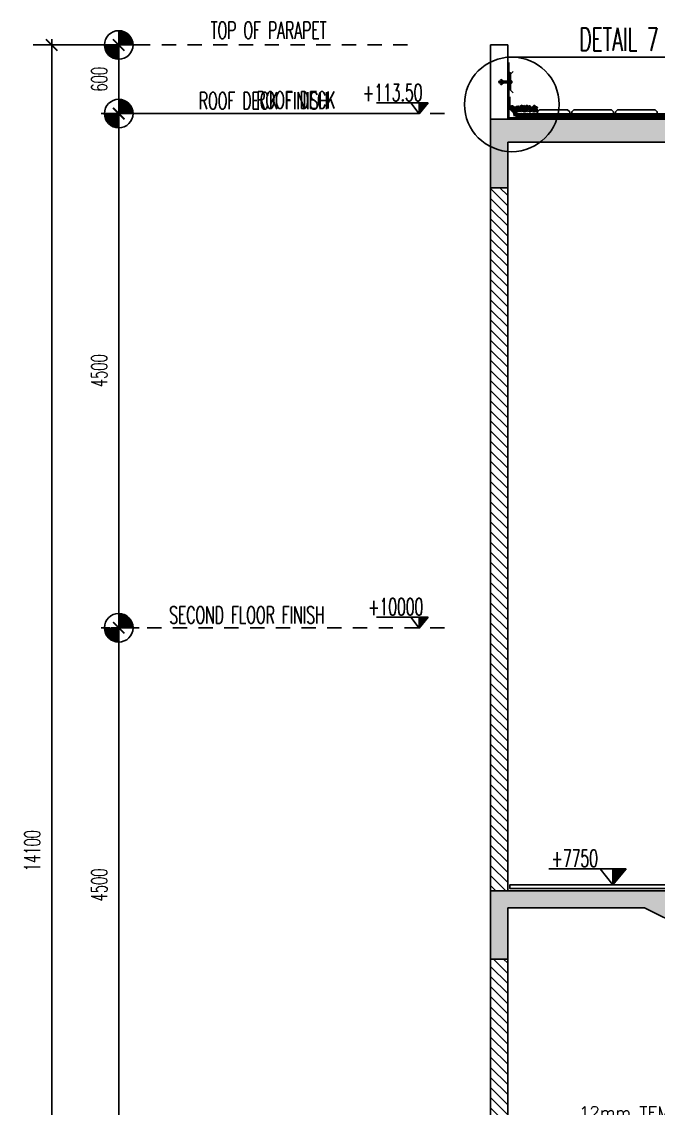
# Model space of a CAD drawing. Extents: x 418021.3 to 418070.1, y 43443.2 to 43479.4.
# Drawn here: x 418057.15 to 418062.72, y 43464.73 to 43474.24 of the extents above; entities that cross this region are included whole.
import ezdxf

# ---------------------------------------------------------------- set-up
doc = ezdxf.new("R2010")
doc.units = 0
doc.header["$MEASUREMENT"] = 0
doc.header["$PDMODE"] = 3
doc.header["$PDSIZE"] = 0.1
doc.linetypes.add('HIDDEN', pattern=[0.375, 0.25, -0.125])
doc.linetypes.add('HIDDEN2', pattern=[0.1875, 0.125, -0.0625])
doc.layers.get('0').update_dxf_attribs({"linetype": 'CONTINUOUS'})
doc.layers.get('DEFPOINTS').update_dxf_attribs({"linetype": 'CONTINUOUS'})
for name, color, linetype in [('DIM', 4, 'CONTINUOUS'), ('DIM-OUT', 4, 'CONTINUOUS'), ('EL-LEVS', 4, 'CONTINUOUS'), ('ELEV-LEV', 3, 'CONTINUOUS'), ('Hatch', 11, 'CONTINUOUS'), ('Plaster', 7, 'CONTINUOUS'), ('RC', 3, 'CONTINUOUS'), ('Step', 3, 'CONTINUOUS'), ('TEXT', 4, 'CONTINUOUS'), ('TXT', 2, 'CONTINUOUS'), ('TXT1', 2, 'CONTINUOUS'), ('WALL', 6, 'CONTINUOUS')]:
    doc.layers.add(name, color=color, linetype=linetype)
doc.styles.add('ROMANS', font='ROMANS.shx', dxfattribs={"width": 0.6})
doc.linetypes.add('BATTING', pattern='A,0.0001,-0.1,[134,ltypeshp.shx,S=0.1,R=0,X=-0.1,Y=0],-0.2,[134,ltypeshp.shx,S=0.1,R=180,X=0.1,Y=0],-0.1', length=0.4001)
doc.dimstyles.new('STANDARD in', dxfattribs={"dimtxt": 0.14, "dimasz": 0.1, "dimexe": 0.07, "dimexo": 0.05, "dimgap": 0.1, "dimtad": 1, "dimdec": 0, "dimlfac": 1000, "dimzin": 0, "dimdsep": 46, "dimtxsty": 'ROMANS', "dimblk": 'ARCHTICK', "dimcen": 0.05, "dimdle": 0.05, "dimclrd": 4, "dimclre": 4, "dimclrt": 2, "dimadec": 0, "dimazin": 0, "dimtfac": 1, "dimtdec": 0, "dimtmove": 2, "dimatfit": 3, "dimfxl": 0, "dimtolj": 1, "dimtzin": 0, "dimarcsym": 0})
pattern_1 = [(130, (836095.56568, 0), (-0.21517805478, -0.018825640495), [0.0225, -0.2475]), (185, (836095.56568, 0), (0.04162540008, 0.22565764011), [0.018, -0.198]), (79.5486, (836095.54775, -0.00157), (-0.17355281451, 0.20683186262), [0.019122057, -0.2103426336]), (133.8158, (836095.56568, 0.06), (-0.32017231459, -0.0496557043), [0.03375, -0.37125]), (83.3644, (836095.539, 0.05586), (-0.28039881166, 0.29223536127), [0.0286830864, -0.3155139]), (188.8158, (836095.56568, 0.06), (-0.28039858354, 0.29223558028), [0.027, -0.297]), (159, (836095.53568, 0.045), (-0.179072115636, -0.1207856672), [0.0225, -0.2475]), (214, (836095.53568, 0.045), (-0.07299459958, 0.21754501351), [0.018, -0.198]), (108.5486, (836095.52075, 0.03493), (-0.25206678857, 0.09675914901), [0.019122057, -0.2103426336]), (142.5, (836095.56568, 0), (-0.003647956595, 0.09986815615), [0, -0.1956, 0, -0.201, 0, -0.19875]), (172.5, (836095.56568, 0), (-0.078920861233, 0.118323513565), [0, -0.1146, 0, -0.1911, 0, -0.07575]), (212.5, (836095.63258, 0), (-0.160146730852, -0.00676646152), [0, -0.075, 0, -0.234, 0, -0.3105]), (222.5, (836095.66258, 0), (-0.174955850803, 0.0300314947), [0, -0.0975, 0, -0.1554, 0, -0.2205])]
pattern_2 = [(135, (836095.565677, 0), (0.044194173824, 0.044194173824), [])]

# ---------------------------------------------------------------- blocks, each defined once
blk = doc.blocks.new('_ARCHTICK')
at = {"color": 0, "linetype": 'ByBlock', "const_width": 0.15}
blk.add_lwpolyline([(-0.5, -0.5), (0.5, 0.5)], dxfattribs=at)
blk = doc.blocks.new('*D143')
at = {"layer": 'DEFPOINTS', "color": 0}
for p in [(418058.003, 43468.9338), (418058.2318, 43468.9338), (418058.2318, 43464.4338)]:
    blk.add_point(p, dxfattribs=at)
at = {"layer": 'DIM-OUT', "color": 4, "lineweight": -2}
for p, q in [((418058.1818, 43468.9338), (418057.933, 43468.9338)), ((418058.003, 43464.3838), (418058.003, 43468.9838)), ((418058.1818, 43464.4338), (418057.933, 43464.4338))]:
    blk.add_line(p, q, dxfattribs=at)
at = {"layer": 'DIM-OUT', "color": 4, "lineweight": -2, "xscale": 0.1, "yscale": 0.1, "zscale": 0.1}
for p, rotation in [((418058.003, 43468.9338), 90), ((418058.003, 43464.4338), 270)]:
    blk.add_blockref('_ARCHTICK', p, dxfattribs=dict(at, rotation=rotation))
at = {"layer": 'DIM-OUT', "color": 2, "insert": (418057.833, 43466.6838), "char_height": 0.14, "attachment_point": 5, "rotation": 90, "style": 'ROMANS'}
blk.add_mtext('\\A1;4500', dxfattribs=at)
blk = doc.blocks.new('*D142')
at = {"layer": 'DEFPOINTS', "color": 0}
for p in [(418058.003, 43473.4338), (418058.2318, 43473.4338), (418058.2318, 43468.9338)]:
    blk.add_point(p, dxfattribs=at)
at = {"layer": 'DIM-OUT', "color": 4, "lineweight": -2}
for p, q in [((418058.003, 43468.8838), (418058.003, 43473.4838)), ((418058.1818, 43473.4338), (418057.933, 43473.4338)), ((418058.1818, 43468.9338), (418057.933, 43468.9338))]:
    blk.add_line(p, q, dxfattribs=at)
at = {"layer": 'DIM-OUT', "color": 4, "lineweight": -2, "xscale": 0.1, "yscale": 0.1, "zscale": 0.1}
for p, rotation in [((418058.003, 43473.4338), 90), ((418058.003, 43468.9338), 270)]:
    blk.add_blockref('_ARCHTICK', p, dxfattribs=dict(at, rotation=rotation))
at = {"layer": 'DIM-OUT', "color": 2, "insert": (418057.833, 43471.1838), "char_height": 0.14, "attachment_point": 5, "rotation": 90, "style": 'ROMANS'}
blk.add_mtext('\\A1;4500', dxfattribs=at)
blk = doc.blocks.new('*D141')
at = {"layer": 'DEFPOINTS', "color": 0}
for p in [(418058.1878, 43474.0338), (418057.4168, 43459.9338), (418058.1878, 43459.9338)]:
    blk.add_point(p, dxfattribs=at)
at = {"layer": 'DIM-OUT', "color": 4, "lineweight": -2}
for p, q in [((418058.1378, 43474.0338), (418057.3468, 43474.0338)), ((418057.4168, 43474.0838), (418057.4168, 43459.8838)), ((418058.1378, 43459.9338), (418057.3468, 43459.9338))]:
    blk.add_line(p, q, dxfattribs=at)
at = {"layer": 'DIM-OUT', "color": 4, "lineweight": -2, "xscale": 0.1, "yscale": 0.1, "zscale": 0.1}
for p, rotation in [((418057.4168, 43474.0338), 90), ((418057.4168, 43459.9338), 270)]:
    blk.add_blockref('_ARCHTICK', p, dxfattribs=dict(at, rotation=rotation))
at = {"layer": 'DIM-OUT', "color": 2, "insert": (418057.2468, 43466.9838), "char_height": 0.14, "attachment_point": 5, "rotation": 90, "style": 'ROMANS'}
blk.add_mtext('\\A1;14100', dxfattribs=at)
blk = doc.blocks.new('*D140')
at = {"layer": 'DEFPOINTS', "color": 0}
for p in [(418058.003, 43474.0338), (418058.2318, 43474.0338), (418058.2318, 43473.4338)]:
    blk.add_point(p, dxfattribs=at)
at = {"layer": 'DIM-OUT', "color": 4, "lineweight": -2}
for p, q in [((418058.1818, 43474.0338), (418057.933, 43474.0338)), ((418058.003, 43473.3838), (418058.003, 43474.0838)), ((418058.1818, 43473.4338), (418057.933, 43473.4338))]:
    blk.add_line(p, q, dxfattribs=at)
at = {"layer": 'DIM-OUT', "color": 4, "lineweight": -2, "xscale": 0.1, "yscale": 0.1, "zscale": 0.1}
for p, rotation in [((418058.003, 43474.0338), 90), ((418058.003, 43473.4338), 270)]:
    blk.add_blockref('_ARCHTICK', p, dxfattribs=dict(at, rotation=rotation))
at = {"layer": 'DIM-OUT', "color": 2, "insert": (418057.833, 43473.7338), "char_height": 0.14, "attachment_point": 5, "rotation": 90, "style": 'ROMANS'}
blk.add_mtext('\\A1;600', dxfattribs=at)
blk = doc.blocks.new('*X15')
at = {"color": 0}
for p, q in [((64.922, 92.304), (64.934, 92.317)), ((64.923, 92.288), (64.952, 92.317)), ((64.925, 92.273), (64.97, 92.317)), ((64.928, 92.258), (64.987, 92.317)), ((64.932, 92.244), (65.005, 92.317)), ((64.937, 92.231), (65.023, 92.317)), ((64.942, 92.218), (65.04, 92.317)), ((64.947, 92.206), (65.058, 92.317)), ((64.953, 92.195), (65.076, 92.317)), ((64.96, 92.184), (65.093, 92.317)), ((64.967, 92.173), (65.111, 92.317)), ((64.975, 92.163), (65.129, 92.317)), ((64.983, 92.153), (65.146, 92.317)), ((64.991, 92.144), (65.164, 92.317)), ((65, 92.135), (65.171, 92.307)), ((65.009, 92.127), (65.171, 92.289)), ((65.019, 92.119), (65.171, 92.271)), ((65.029, 92.111), (65.171, 92.254)), ((65.04, 92.104), (65.171, 92.236)), ((65.051, 92.098), (65.171, 92.218)), ((65.063, 92.092), (65.171, 92.201)), ((65.075, 92.086), (65.171, 92.183)), ((65.088, 92.081), (65.171, 92.165)), ((65.101, 92.077), (65.171, 92.148)), ((65.115, 92.073), (65.171, 92.13)), ((65.13, 92.071), (65.171, 92.112)), ((65.145, 92.068), (65.171, 92.094)), ((65.162, 92.067), (65.171, 92.077))]:
    blk.add_line(p, q, dxfattribs=at)
blk = doc.blocks.new('*X14')
at = {"color": 0}
for p, q in [((65.171, 92.554), (65.184, 92.567)), ((65.171, 92.536), (65.2, 92.565)), ((65.171, 92.519), (65.216, 92.563)), ((65.171, 92.501), (65.23, 92.56)), ((65.171, 92.483), (65.244, 92.556)), ((65.171, 92.466), (65.257, 92.552)), ((65.171, 92.448), (65.27, 92.547)), ((65.171, 92.43), (65.282, 92.541)), ((65.171, 92.413), (65.294, 92.535)), ((65.171, 92.395), (65.305, 92.528)), ((65.171, 92.377), (65.315, 92.521)), ((65.171, 92.36), (65.326, 92.514)), ((65.171, 92.342), (65.335, 92.506)), ((65.171, 92.324), (65.345, 92.497)), ((65.182, 92.317), (65.353, 92.489)), ((65.2, 92.317), (65.362, 92.479)), ((65.217, 92.317), (65.37, 92.469)), ((65.235, 92.317), (65.377, 92.459)), ((65.253, 92.317), (65.384, 92.449)), ((65.27, 92.317), (65.391, 92.437)), ((65.288, 92.317), (65.397, 92.426)), ((65.306, 92.317), (65.402, 92.414)), ((65.323, 92.317), (65.407, 92.401)), ((65.341, 92.317), (65.411, 92.387)), ((65.359, 92.317), (65.415, 92.373)), ((65.376, 92.317), (65.418, 92.359)), ((65.394, 92.317), (65.42, 92.343)), ((65.412, 92.317), (65.421, 92.327))]:
    blk.add_line(p, q, dxfattribs=at)
blk = doc.blocks.new('GRAVEL')
at = {"const_width": 0.0187}
for points in [[(0.003, 0.031, 1), (0.022, 0.031, 1)], [(0.151, 0.02, 1), (0.17, 0.02, 1)]]:
    blk.add_lwpolyline(points, format="xyb", close=True, dxfattribs=at)
for centre, radius in [((-0.099, 0.043), 0.0287), ((-0.051, 0.027), 0.0185)]:
    blk.add_circle(centre, radius)
for centre in [(0.126, -0.099), (-0.085, -0.201)]:
    blk.add_arc(centre, 0.185, 79.73376, 118.55998)
for points, start_tangent, end_tangent in [([(-0.171, -0.044), (-0.171, -0.019), (-0.052, -0.019), (-0.052, -0.053), (-0.171, -0.044)], (-0.79246, 0.609924), (-0.79246, 0.609924)), ([(-0.109, 0.084), (-0.109, 0.109), (0.01, 0.109), (0.01, 0.075), (-0.109, 0.084)], (-0.79246, 0.609924), (-0.79246, 0.609924)), ([(-0.027, 0.013), (-0.009, 0.013), (-0.009, -0.076), (-0.034, -0.076), (-0.027, 0.013)], (0.609924, 0.79246), (0.609924, 0.79246)), ([(0.041, 0.059), (0.041, 0.083), (0.16, 0.083), (0.16, 0.05), (0.041, 0.059)], (-0.79246, 0.609924), (-0.79246, 0.609924)), ([(0.041, -0.036), (0.041, -0.011), (0.16, -0.011), (0.16, -0.045), (0.041, -0.036)], (-0.79246, 0.609924), (-0.79246, 0.609924))]:
    blk.add_spline(points, degree=3, dxfattribs=dict(start_tangent=start_tangent, end_tangent=end_tangent))

msp = doc.modelspace()

# ---------------------------------------------------------------- hatches: boundary and pattern name
h = msp.add_hatch()
h.set_pattern_fill('ANSI31', color=256, scale=0.054688, style=0)
h.set_pattern_definition([(45, (418074.228647, 43476.210795), (-0.0048337378, 0.0048337378), [])])
edge = h.paths.add_edge_path()
edge.add_ellipse((418061.4199, 43473.7835), major_axis=(0, 0.0114), ratio=0.847127, start_angle=0, end_angle=360)
at = {"layer": 'ELEV-LEV', "linetype": 'Continuous'}
h = msp.add_hatch(dxfattribs=at)
h.set_pattern_fill('ANSI31', color=6, scale=0.0152, angle=450, style=0)
h.set_pattern_definition([(45, (418126.8573546, 43484.6901903), (0.001343502884, -0.001343502884), [])])
h.paths.add_polyline_path([(418060.7095, 43473.5264), (418060.6315, 43473.4322), (418060.6315, 43473.5264)])
h = msp.add_hatch(dxfattribs=at)
h.set_pattern_fill('ANSI31', color=6, scale=0.0152, angle=450, style=0)
h.set_pattern_definition([(45, (418126.8573546, 43480.1901903), (0.001343502884, -0.001343502884), [])])
h.paths.add_polyline_path([(418060.7095, 43469.0264), (418060.6315, 43468.9322), (418060.6315, 43469.0264)])
h = msp.add_hatch(dxfattribs=at)
h.set_pattern_fill('ANSI31', color=6, scale=0.0228, angle=450, style=0)
h.set_pattern_definition([(45, (418161.6618695, 43483.5705428), (0.00201525433, -0.00201525433), [])])
h.paths.add_polyline_path([(418062.4401, 43466.8248), (418062.3231, 43466.6835), (418062.3231, 43466.8248)])
at = {"layer": 'Hatch'}
h = msp.add_hatch(dxfattribs=at)
h.set_pattern_fill('AR-CONC', color=256, scale=0.03, style=0)
h.set_pattern_definition(pattern_1)
h.paths.add_polyline_path([(418061.2552, 43473.3838), (418061.2552, 43472.7838), (418061.4052, 43472.7838), (418061.4052, 43473.1838), (418068.7064, 43473.1838), (418068.7064, 43473.3838)])
h = msp.add_hatch(dxfattribs=at)
h.set_pattern_fill('ANSI31', color=256, scale=0.5, style=0)
h.set_pattern_definition(pattern_2)
h.paths.add_polyline_path([(418061.2552, 43472.7838), (418061.4052, 43472.7838), (418061.4052, 43466.6338), (418061.2552, 43466.6338)])
h = msp.add_hatch(dxfattribs=at)
h.set_pattern_fill('AR-CONC', color=256, scale=0.03, style=0)
h.set_pattern_definition(pattern_1)
h.paths.add_polyline_path([(418061.2552, 43466.6338), (418062.9602, 43466.6338), (418062.9602, 43466.4838), (418063.2602, 43466.4838), (418063.2602, 43466.3338), (418063.5602, 43466.3338), (418063.5602, 43466.1838), (418063.8602, 43466.1838), (418063.8602, 43466.0338), (418064.1602, 43466.0338), (418064.1602, 43465.8838), (418064.4602, 43465.8838), (418064.4602, 43465.7338), (418064.7602, 43465.7338), (418064.7602, 43465.5838), (418065.0602, 43465.5838), (418065.0602, 43465.4338), (418065.3602, 43465.4338), (418065.3602, 43465.2838), (418065.6602, 43465.2838), (418065.6602, 43465.1338), (418065.9602, 43465.1338), (418065.9602, 43464.9838), (418066.2602, 43464.9838), (418066.2602, 43464.8338), (418066.5602, 43464.8338), (418066.5602, 43464.6838), (418066.8602, 43464.6838), (418066.8602, 43464.5338), (418067.1602, 43464.5338), (418067.1602, 43464.3838), (418068.7064, 43464.3838), (418068.7064, 43464.1838), (418067.2024, 43464.1838), (418062.6024, 43466.4838), (418061.4052, 43466.4838), (418061.4052, 43466.0338), (418061.2552, 43466.0338)])
h = msp.add_hatch(dxfattribs=at)
h.set_pattern_fill('ANSI31', color=256, scale=0.5, style=0)
h.set_pattern_definition(pattern_2)
h.paths.add_polyline_path([(418061.2552, 43466.0338), (418061.4052, 43466.0338), (418061.4052, 43462.1338), (418061.2552, 43462.1338)])

# ---------------------------------------------------------------- linework, layer by layer
at = {"linetype": 'HIDDEN', "ltscale": 0.6}
for p, q in [((418061.4322, 43473.716), (418061.3269, 43473.716)), ((418061.4322, 43473.702), (418061.3269, 43473.702)), ((418061.3362, 43473.71), (418061.3465, 43473.71)), ((418061.3362, 43473.7081), (418061.3465, 43473.7081)), ((418061.3422, 43473.7266), (418061.3464, 43473.7326)), ((418061.3608, 43473.716), (418061.3422, 43473.7266)), ((418061.3608, 43473.702), (418061.3422, 43473.6915)), ((418061.3422, 43473.6915), (418061.3464, 43473.6855)), ((418061.3464, 43473.7326), (418061.3688, 43473.716)), ((418061.3464, 43473.6855), (418061.3688, 43473.702)), ((418061.3637, 43473.71), (418061.3534, 43473.71)), ((418061.3637, 43473.7081), (418061.3534, 43473.7081))]:
    msp.add_line(p, q, dxfattribs=at)
at = {"color": 2, "linetype": 'HIDDEN', "ltscale": 0.3}
for q in [(418061.4322, 43473.713), (418061.4322, 43473.7051)]:
    msp.add_line((418061.359, 43473.709), q, dxfattribs=at)
for p, q in [((418061.4322, 43473.7217), (418061.4322, 43473.6964)), ((418061.4343, 43473.7217), (418061.4322, 43473.7217)), ((418061.4343, 43473.6964), (418061.4322, 43473.6964)), ((418061.4343, 43473.7217), (418061.4343, 43473.7201)), ((418061.4343, 43473.698), (418061.4343, 43473.6964)), ((418061.4414, 43473.7104), (418061.4373, 43473.7104)), ((418061.4373, 43473.7104), (418061.4373, 43473.7076)), ((418061.4414, 43473.7076), (418061.4373, 43473.7076)), ((418061.4239, 43473.579), (418061.4239, 43473.4753)), ((418061.4148, 43473.4822), (418061.5003, 43473.3967)), ((418061.4262, 43473.495), (418061.5074, 43473.4138)), ((418061.6736, 43473.4122), (418061.6736, 43473.3967)), ((418061.6736, 43473.4104), (418061.6736, 43473.3967))]:
    msp.add_line(p, q)
at = {"color": 1}
msp.add_lwpolyline([(418061.4523, 43473.6156), (418061.4296, 43473.6384), (418061.4296, 43473.7797), (418061.4523, 43473.8025)], dxfattribs=at)
at = {"linetype": 'HIDDEN', "ltscale": 0.6}
for centre, start, end in [((418061.3362, 43473.7202), 204.01785, 270), ((418061.3362, 43473.6979), 90, 155.98215)]:
    msp.add_arc(centre, 0.0102, start, end, dxfattribs=at)
at = {"color": 2, "linetype": 'HIDDEN', "ltscale": 0.3}
for centre, radius, start, end in [((418061.381, 43473.7093), 0.00318, 330.04002, 20.44205), ((418061.3833, 43473.7093), 0.00318, 330.04002, 20.44205), ((418061.3856, 43473.7093), 0.00318, 330.04002, 25.16874), ((418061.3883, 43473.7093), 0.00318, 330.04002, 28.11322), ((418061.391, 43473.7093), 0.00318, 318.44313, 31.01703), ((418061.3923, 43473.7095), 0.00481, 329.27594, 19.67661), ((418061.3961, 43473.7095), 0.00469, 325.44026, 22.69808), ((418061.3996, 43473.7095), 0.00491, 323.54802, 23.43353), ((418061.4038, 43473.7096), 0.00499, 319.98417, 24.85916)]:
    msp.add_arc(centre, radius, start, end, dxfattribs=at)
for centre, start, end in [((418061.433, 43473.7117), 351.81741, 81.1556), ((418061.433, 43473.7064), 278.8444, 8.18259)]:
    msp.add_arc(centre, 0.00851, start, end)
msp.add_ellipse((418061.4199, 43473.7835), major_axis=(0, 0.0114), ratio=0.847127)
at = {"linetype": 'HIDDEN', "ltscale": 0.6}
for centre, start_param, end_param in [((418061.3499, 43473.709), 6.940963, 8.767), ((418061.3499, 43473.709), 3.799371, 5.625407), ((418061.3671, 43473.709), 6.940963, 8.767), ((418061.3671, 43473.709), 3.799371, 5.625407)]:
    msp.add_ellipse(centre, major_axis=(0.00435, 0), ratio=0.370899, start_param=start_param, end_param=end_param, dxfattribs=at)
at = {"layer": 'DIM', "color": 6}
msp.add_line((418062.7906, 43473.928), (418061.4408, 43473.928), dxfattribs=at)
msp.add_circle((418061.4408, 43473.5141), 0.414, dxfattribs=at)
at = {"layer": 'EL-LEVS', "color": 11, "linetype": 'HIDDEN2'}
for p, q in [((418060.5295, 43474.0338), (418057.2303, 43474.0338)), ((418060.8516, 43473.4338), (418057.8488, 43473.4338)), ((418060.5295, 43473.4338), (418057.8488, 43473.4338)), ((418060.8516, 43468.9338), (418057.8488, 43468.9338))]:
    msp.add_line(p, q, dxfattribs=at)
at = {"layer": 'ELEV-LEV', "color": 6}
for p, q in [((418060.259, 43473.5264), (418060.7095, 43473.5264)), ((418060.5588, 43473.5264), (418060.6315, 43473.4322)), ((418060.7095, 43473.5264), (418060.6315, 43473.4322)), ((418060.6315, 43473.5264), (418060.6315, 43473.4322)), ((418060.259, 43469.0264), (418060.7095, 43469.0264)), ((418060.5588, 43469.0264), (418060.6315, 43468.9322)), ((418060.7095, 43469.0264), (418060.6315, 43468.9322)), ((418060.6315, 43469.0264), (418060.6315, 43468.9322)), ((418061.7644, 43466.8248), (418062.4401, 43466.8248)), ((418062.214, 43466.8248), (418062.3231, 43466.6835)), ((418062.4401, 43466.8248), (418062.3231, 43466.6835)), ((418062.3231, 43466.8248), (418062.3231, 43466.6835))]:
    msp.add_line(p, q, dxfattribs=at)
at = {"layer": 'Hatch', "linetype": 'BATTING', "ltscale": 0.03}
msp.add_lwpolyline([(418061.4568, 43473.4173), (418068.7064, 43473.4173)], dxfattribs=at)
at = {"layer": 'Plaster'}
for p in [(418061.4152, 43473.8817), (418068.7064, 43473.3967)]:
    msp.add_line(p, (418061.4152, 43473.3967), dxfattribs=at)
at = {"layer": 'RC'}
for p, q in [((418061.6827, 43473.4671), (418061.6644, 43473.4489)), ((418061.9289, 43473.4671), (418061.6827, 43473.4671)), ((418061.9471, 43473.4489), (418061.9289, 43473.4671)), ((418061.6644, 43473.4489), (418061.6644, 43473.432)), ((418061.6644, 43473.432), (418061.9471, 43473.432)), ((418061.9471, 43473.432), (418061.9471, 43473.4489))]:
    msp.add_line(p, q, dxfattribs=at)
at = {"layer": 'RC', "color": 4}
for p, q in [((418061.454, 43473.4307), (418068.7064, 43473.4307)), ((418061.4562, 43473.4284), (418068.7064, 43473.4284)), ((418061.4742, 43473.4058), (418068.7064, 43473.4058))]:
    msp.add_line(p, q, dxfattribs=at)
at = {"layer": 'RC', "color": 11, "linetype": 'HIDDEN', "ltscale": 0.7, "const_width": 0.00342}
for points in [[(418061.4133, 43473.7595), (418061.4133, 43473.5958)], [(418061.4742, 43473.4058), (418061.6736, 43473.4058)]]:
    msp.add_lwpolyline(points, dxfattribs=at)
msp.add_lwpolyline([(418061.4185, 43473.5822, 0.17983), (418061.4133, 43473.5958, 0.416244)], format="xyb", dxfattribs=at)
at = {"layer": 'RC', "color": 4, "linetype": 'HIDDEN', "ltscale": 0.7}
msp.add_lwpolyline([(418061.4166, 43473.6273, 0.00285, 0.00285, 0), (418061.4166, 43473.4829, 0.00427, 0.00427, 0), (418061.4999, 43473.3995, 0.00285, 0.00285, 0), (418068.7064, 43473.3995, 0.00285, 0.00285, 0)], format="xyseb", dxfattribs=at)
at = {"layer": 'RC', "color": 11, "linetype": 'HIDDEN', "ltscale": 0.7}
msp.add_lwpolyline([(418061.4217, 43473.6273, 0.00285, 0.00285, 0), (418061.4217, 43473.4938, 0.00427, 0.00427, 0), (418061.5074, 43473.4081, 0.00427, 0.00427, 0)], format="xyseb", dxfattribs=at)
at = {"layer": 'RC'}
for points in [[(418061.9653, 43473.432), (418062.3299, 43473.432), (418062.3299, 43473.4489), (418062.3117, 43473.4671), (418061.9835, 43473.4671), (418061.9653, 43473.4489)], [(418062.3481, 43473.432), (418062.7127, 43473.432), (418062.7127, 43473.4489), (418062.6945, 43473.4671), (418062.3664, 43473.4671), (418062.3481, 43473.4489)]]:
    msp.add_lwpolyline(points, close=True, dxfattribs=at)
at = {"layer": 'Step'}
msp.add_lwpolyline([(418063.0352, 43466.6538), (418063.0352, 43466.6838), (418061.4228, 43466.6838), (418061.4228, 43466.6538)], close=True, dxfattribs=at)
at = {"layer": 'TXT1'}
for p, q in [((418058.003, 43474.1588), (418058.003, 43473.9088)), ((418058.003, 43473.5588), (418058.003, 43473.3088)), ((418058.003, 43473.5588), (418058.003, 43473.3088)), ((418058.003, 43469.0588), (418058.003, 43468.8088))]:
    msp.add_line(p, q, dxfattribs=at)
for centre in [(418058.003, 43474.0338), (418058.003, 43473.4338), (418058.003, 43473.4338), (418058.003, 43468.9338)]:
    msp.add_circle(centre, 0.125, dxfattribs=at)
at = {"layer": 'WALL'}
for p, q in [((418061.2552, 43474.0338), (418061.2552, 43459.0914)), ((418061.4052, 43474.0338), (418061.2552, 43474.0338)), ((418061.4052, 43474.0338), (418061.4052, 43473.3838)), ((418061.4052, 43473.4338), (418061.4052, 43474.0338)), ((418061.2552, 43473.3838), (418068.7064, 43473.3838)), ((418068.7064, 43473.1838), (418061.4052, 43473.1838)), ((418061.4052, 43473.1838), (418061.4052, 43466.6338)), ((418061.2552, 43472.7838), (418061.4052, 43472.7838)), ((418062.6024, 43466.4838), (418061.4052, 43466.4838)), ((418061.4052, 43466.4838), (418061.4052, 43462.1338)), ((418067.2024, 43464.1838), (418062.6024, 43466.4838))]:
    msp.add_line(p, q, dxfattribs=at)
for points in [[(418062.9602, 43466.4838), (418062.9602, 43466.6338), (418061.2552, 43466.6338)], [(418061.4052, 43466.0338), (418061.2552, 43466.0338)]]:
    msp.add_lwpolyline(points, dxfattribs=at)

# ---------------------------------------------------------------- block references
at = {"yscale": 0.13671875, "zscale": 0.13671875}
for p, xscale, rotation in [((418061.4498, 43473.4801), 0.1367187500022039, 102.1106480532552), ((418061.4713, 43473.459), 0.1367187499831394, 188.8334007275414), ((418061.4854, 43473.4869), 0.1367187499831394, 188.8334007275414), ((418061.5138, 43473.4686), 0.1367187499831394, 188.8334007275414), ((418061.581, 43473.487), 0.1367187499951571, 359.1555407207459), ((418061.6113, 43473.4661), 0.1367187500055833, 33.62769967929442)]:
    msp.add_blockref('GRAVEL', p, dxfattribs=dict(at, xscale=xscale, rotation=rotation))
at = {"xscale": 0.13671875, "yscale": 0.13671875, "zscale": 0.13671875}
for p in [(418061.5336, 43473.4878), (418061.5595, 43473.4596), (418061.6451, 43473.4583)]:
    msp.add_blockref('GRAVEL', p, dxfattribs=at)
at = {"color": 11, "xscale": 0.136718749980481, "yscale": 0.13671875, "zscale": 0.13671875, "rotation": 338.5740655323753}
msp.add_blockref('GRAVEL', (418061.6408, 43473.4838), dxfattribs=at)
at = {"layer": 'TXT1', "xscale": 0.5, "yscale": 0.5, "zscale": 0.5}
for name, p in [('*X14', (418025.4174, 43427.8753)), ('*X15', (418025.4174, 43427.8753)), ('*X14', (418025.4173, 43427.2753)), ('*X15', (418025.4173, 43427.2753)), ('*X14', (418025.4173, 43422.7753)), ('*X15', (418025.4173, 43422.7753))]:
    msp.add_blockref(name, p, dxfattribs=at)

# ---------------------------------------------------------------- texts
at = {"layer": 'TEXT', "color": 2, "style": 'ROMANS'}
msp.add_text('12mm TEMPERED CLEAN', height=0.105881, dxfattribs=at).set_placement((418062.0289, 43464.6401))
at = {"layer": 'TXT', "style": 'ROMANS', "width": 0.6}
for s, height, p in [('TOP OF PARAPET', 0.148966, (418058.8065, 43474.0884)), ('+113.50', 0.14897, (418060.1384, 43473.5432)), ('ROOF DECK FINISH', 0.148966, (418058.7044, 43473.4714)), ('ROOF DECK ', 0.14897, (418059.2066, 43473.4772)), ('+10000', 0.14897, (418060.1843, 43469.0432)), ('SECOND FLOOR FINISH', 0.148966, (418058.4448, 43468.9714)), ('+7750', 0.14897, (418061.7887, 43466.842))]:
    msp.add_text(s, height=height, dxfattribs=at).set_placement(p)
at = {"layer": 'TXT', "color": 6, "style": 'ROMANS', "width": 0.6}
msp.add_text('DETAIL 7', height=0.2, dxfattribs=at).set_placement((418062.0304, 43473.9839))

# ---------------------------------------------------------------- dimensions: what is measured, and where the dimension line sits
at = {"layer": 'DIM-OUT'}
for base, p1, p2, angle, picture, middle in [((418057.4168, 43459.9338), (418058.1878, 43474.0338), (418058.1878, 43459.9338), 90, '*D141', (418057.2468, 43466.9838)), ((418058.003, 43474.0338), (418058.2318, 43473.4338), (418058.2318, 43474.0338), 270, '*D140', (418057.833, 43473.7338)), ((418058.003, 43473.4338), (418058.2318, 43468.9338), (418058.2318, 43473.4338), 270, '*D142', (418057.833, 43471.1838)), ((418058.003, 43468.9338), (418058.2318, 43464.4338), (418058.2318, 43468.9338), 270, '*D143', (418057.833, 43466.6838))]:
    dim = msp.add_linear_dim(base=base, p1=p1, p2=p2, angle=angle, dimstyle='STANDARD in', dxfattribs=at)
    dim.commit()
    dim.dimension.update_dxf_attribs({"geometry": picture, "text_midpoint": middle})

doc.saveas('drawing.dxf')
